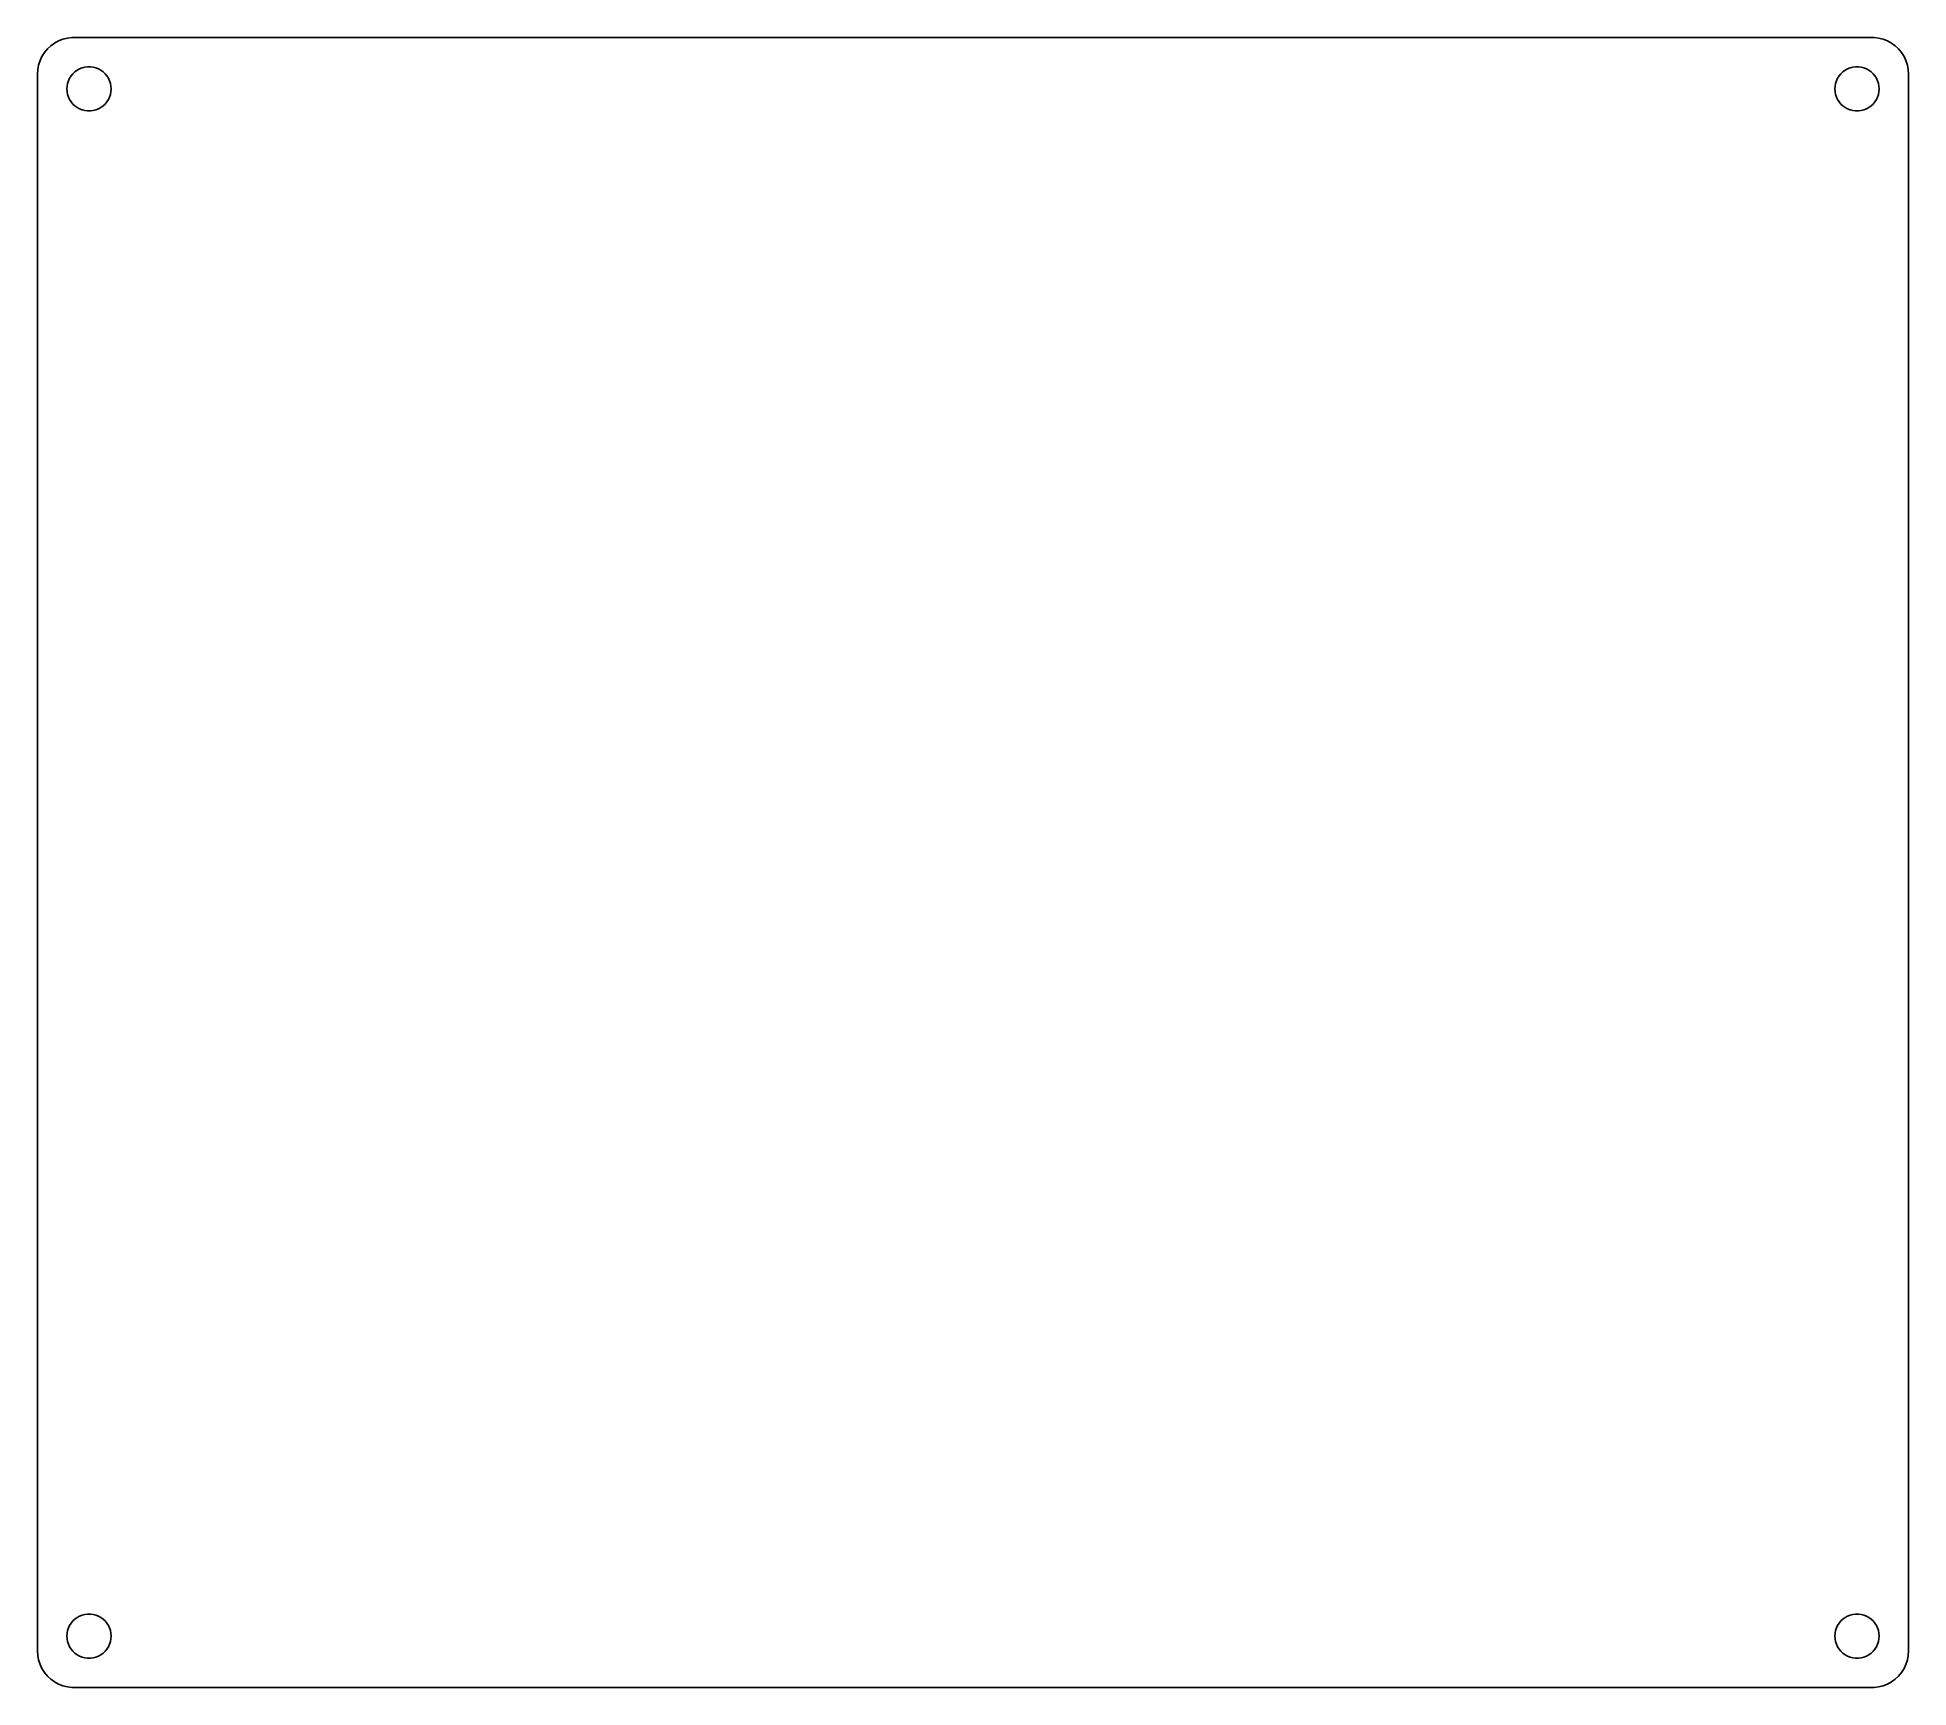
# Model space of a CAD drawing. Header units: metres. Extents: x -127 to 127, y -112 to 112.
import ezdxf

# ---------------------------------------------------------------- set-up
doc = ezdxf.new("R2010")
doc.units = ezdxf.units.M

msp = doc.modelspace()

# ---------------------------------------------------------------- linework, layer by layer
for p, q in [((-122.937, 111.911), (-123.545, 111.755)), ((-122.314, 111.99), (-122.937, 111.911)), ((122.314, 111.99), (-122.314, 111.99)), ((122.937, 111.911), (122.314, 111.99)), ((123.545, 111.755), (122.937, 111.911)), ((-126.382, 109.409), (-126.649, 108.841)), ((-126.045, 109.939), (-126.382, 109.409)), ((-125.645, 110.423), (-126.045, 109.939)), ((-125.187, 110.853), (-125.645, 110.423)), ((-124.679, 111.222), (-125.187, 110.853)), ((-124.129, 111.524), (-124.679, 111.222)), ((-123.545, 111.755), (-124.129, 111.524)), ((124.129, 111.524), (123.545, 111.755)), ((124.679, 111.222), (124.129, 111.524)), ((125.187, 110.853), (124.679, 111.222)), ((125.645, 110.423), (125.187, 110.853)), ((126.045, 109.939), (125.645, 110.423)), ((126.382, 109.409), (126.045, 109.939)), ((126.649, 108.841), (126.382, 109.409)), ((-126.961, 107.627), (-127, 107)), ((-127, 107), (-127, -107)), ((-126.843, 108.243), (-126.961, 107.627)), ((-126.649, 108.841), (-126.843, 108.243)), ((-122.629, 106.445), (-122.427, 106.763)), ((-122.427, 106.763), (-122.187, 107.054)), ((-122.187, 107.054), (-121.912, 107.312)), ((-121.912, 107.312), (-121.607, 107.533)), ((-121.607, 107.533), (-121.277, 107.714)), ((-121.277, 107.714), (-120.927, 107.853)), ((-120.927, 107.853), (-120.562, 107.947)), ((-120.562, 107.947), (-120.188, 107.994)), ((-120.188, 107.994), (-119.812, 107.994)), ((-119.812, 107.994), (-119.438, 107.947)), ((-119.438, 107.947), (-119.073, 107.853)), ((-119.073, 107.853), (-118.723, 107.714)), ((-118.723, 107.714), (-118.393, 107.533)), ((-118.393, 107.533), (-118.088, 107.312)), ((-118.088, 107.312), (-117.813, 107.054)), ((-117.813, 107.054), (-117.573, 106.763)), ((-117.573, 106.763), (-117.371, 106.445)), ((117.371, 106.445), (117.573, 106.763)), ((117.573, 106.763), (117.813, 107.054)), ((117.813, 107.054), (118.088, 107.312)), ((118.088, 107.312), (118.393, 107.533)), ((118.393, 107.533), (118.723, 107.714)), ((118.723, 107.714), (119.073, 107.853)), ((119.073, 107.853), (119.438, 107.947)), ((119.438, 107.947), (119.812, 107.994)), ((119.812, 107.994), (120.188, 107.994)), ((120.188, 107.994), (120.562, 107.947)), ((120.562, 107.947), (120.927, 107.853)), ((120.927, 107.853), (121.277, 107.714)), ((121.277, 107.714), (121.607, 107.533)), ((121.607, 107.533), (121.912, 107.312)), ((121.912, 107.312), (122.187, 107.054)), ((122.187, 107.054), (122.427, 106.763)), ((122.427, 106.763), (122.629, 106.445)), ((126.843, 108.243), (126.649, 108.841)), ((126.961, 107.627), (126.843, 108.243)), ((127, 107), (126.961, 107.627)), ((127, -107), (127, 107)), ((-123, 105), (-122.976, 105.376)), ((-122.976, 104.624), (-123, 105)), ((-122.976, 105.376), (-122.906, 105.746)), ((-122.906, 104.254), (-122.976, 104.624)), ((-122.906, 105.746), (-122.789, 106.104)), ((-122.789, 103.896), (-122.906, 104.254)), ((-122.789, 106.104), (-122.629, 106.445)), ((-117.371, 106.445), (-117.211, 106.104)), ((-117.211, 106.104), (-117.094, 105.746)), ((-117.094, 104.254), (-117.211, 103.896)), ((-117.094, 105.746), (-117.024, 105.376)), ((-117.024, 104.624), (-117.094, 104.254)), ((-117.024, 105.376), (-117, 105)), ((-117, 105), (-117.024, 104.624)), ((117, 105), (117.024, 105.376)), ((117.024, 104.624), (117, 105)), ((117.024, 105.376), (117.094, 105.746)), ((117.094, 104.254), (117.024, 104.624)), ((117.094, 105.746), (117.211, 106.104)), ((117.211, 103.896), (117.094, 104.254)), ((117.211, 106.104), (117.371, 106.445)), ((122.629, 106.445), (122.789, 106.104)), ((122.789, 106.104), (122.906, 105.746)), ((122.906, 104.254), (122.789, 103.896)), ((122.906, 105.746), (122.976, 105.376)), ((122.976, 104.624), (122.906, 104.254)), ((122.976, 105.376), (123, 105)), ((123, 105), (122.976, 104.624)), ((-122.629, 103.555), (-122.789, 103.896)), ((-122.427, 103.237), (-122.629, 103.555)), ((-122.187, 102.946), (-122.427, 103.237)), ((-121.912, 102.688), (-122.187, 102.946)), ((-121.607, 102.467), (-121.912, 102.688)), ((-121.277, 102.286), (-121.607, 102.467)), ((-120.927, 102.147), (-121.277, 102.286)), ((-120.562, 102.053), (-120.927, 102.147)), ((-120.188, 102.006), (-120.562, 102.053)), ((-119.812, 102.006), (-120.188, 102.006)), ((-119.438, 102.053), (-119.812, 102.006)), ((-119.073, 102.147), (-119.438, 102.053)), ((-118.723, 102.286), (-119.073, 102.147)), ((-118.393, 102.467), (-118.723, 102.286)), ((-118.088, 102.688), (-118.393, 102.467)), ((-117.813, 102.946), (-118.088, 102.688)), ((-117.573, 103.237), (-117.813, 102.946)), ((-117.371, 103.555), (-117.573, 103.237)), ((-117.211, 103.896), (-117.371, 103.555)), ((117.371, 103.555), (117.211, 103.896)), ((117.573, 103.237), (117.371, 103.555)), ((117.813, 102.946), (117.573, 103.237)), ((118.088, 102.688), (117.813, 102.946)), ((118.393, 102.467), (118.088, 102.688)), ((118.723, 102.286), (118.393, 102.467)), ((119.073, 102.147), (118.723, 102.286)), ((119.438, 102.053), (119.073, 102.147)), ((119.812, 102.006), (119.438, 102.053)), ((120.188, 102.006), (119.812, 102.006)), ((120.562, 102.053), (120.188, 102.006)), ((120.927, 102.147), (120.562, 102.053)), ((121.277, 102.286), (120.927, 102.147)), ((121.607, 102.467), (121.277, 102.286)), ((121.912, 102.688), (121.607, 102.467)), ((122.187, 102.946), (121.912, 102.688)), ((122.427, 103.237), (122.187, 102.946)), ((122.629, 103.555), (122.427, 103.237)), ((122.789, 103.896), (122.629, 103.555)), ((-122.906, -104.254), (-122.789, -103.896)), ((-122.789, -103.896), (-122.629, -103.555)), ((-122.629, -103.555), (-122.427, -103.237)), ((-122.427, -103.237), (-122.187, -102.946)), ((-122.187, -102.946), (-121.912, -102.688)), ((-121.912, -102.688), (-121.607, -102.467)), ((-121.607, -102.467), (-121.277, -102.286)), ((-121.277, -102.286), (-120.927, -102.147)), ((-120.927, -102.147), (-120.562, -102.053)), ((-120.562, -102.053), (-120.188, -102.006)), ((-120.188, -102.006), (-119.812, -102.006)), ((-119.812, -102.006), (-119.438, -102.053)), ((-119.438, -102.053), (-119.073, -102.147)), ((-119.073, -102.147), (-118.723, -102.286)), ((-118.723, -102.286), (-118.393, -102.467)), ((-118.393, -102.467), (-118.088, -102.688)), ((-118.088, -102.688), (-117.813, -102.946)), ((-117.813, -102.946), (-117.573, -103.237)), ((-117.573, -103.237), (-117.371, -103.555)), ((-117.371, -103.555), (-117.211, -103.896)), ((-117.211, -103.896), (-117.094, -104.254)), ((117.094, -104.254), (117.211, -103.896)), ((117.211, -103.896), (117.371, -103.555)), ((117.371, -103.555), (117.573, -103.237)), ((117.573, -103.237), (117.813, -102.946)), ((117.813, -102.946), (118.088, -102.688)), ((118.088, -102.688), (118.393, -102.467)), ((118.393, -102.467), (118.723, -102.286)), ((118.723, -102.286), (119.073, -102.147)), ((119.073, -102.147), (119.438, -102.053)), ((119.438, -102.053), (119.812, -102.006)), ((119.812, -102.006), (120.188, -102.006)), ((120.188, -102.006), (120.562, -102.053)), ((120.562, -102.053), (120.927, -102.147)), ((120.927, -102.147), (121.277, -102.286)), ((121.277, -102.286), (121.607, -102.467)), ((121.607, -102.467), (121.912, -102.688)), ((121.912, -102.688), (122.187, -102.946)), ((122.187, -102.946), (122.427, -103.237)), ((122.427, -103.237), (122.629, -103.555)), ((122.629, -103.555), (122.789, -103.896)), ((122.789, -103.896), (122.906, -104.254)), ((-123, -105), (-122.976, -104.624)), ((-122.976, -105.376), (-123, -105)), ((-122.976, -104.624), (-122.906, -104.254)), ((-122.906, -105.746), (-122.976, -105.376)), ((-122.789, -106.104), (-122.906, -105.746)), ((-122.629, -106.445), (-122.789, -106.104)), ((-122.427, -106.763), (-122.629, -106.445)), ((-117.371, -106.445), (-117.573, -106.763)), ((-117.211, -106.104), (-117.371, -106.445)), ((-117.094, -105.746), (-117.211, -106.104)), ((-117.094, -104.254), (-117.024, -104.624)), ((-117.024, -105.376), (-117.094, -105.746)), ((-117.024, -104.624), (-117, -105)), ((-117, -105), (-117.024, -105.376)), ((117, -105), (117.024, -104.624)), ((117.024, -105.376), (117, -105)), ((117.024, -104.624), (117.094, -104.254)), ((117.094, -105.746), (117.024, -105.376)), ((117.211, -106.104), (117.094, -105.746)), ((117.371, -106.445), (117.211, -106.104)), ((117.573, -106.763), (117.371, -106.445)), ((122.629, -106.445), (122.427, -106.763)), ((122.789, -106.104), (122.629, -106.445)), ((122.906, -105.746), (122.789, -106.104)), ((122.906, -104.254), (122.976, -104.624)), ((122.976, -105.376), (122.906, -105.746)), ((122.976, -104.624), (123, -105)), ((123, -105), (122.976, -105.376)), ((-127, -107), (-126.961, -107.627)), ((-126.961, -107.627), (-126.843, -108.243)), ((-126.843, -108.243), (-126.649, -108.841)), ((-126.649, -108.841), (-126.382, -109.409)), ((-122.187, -107.054), (-122.427, -106.763)), ((-121.912, -107.312), (-122.187, -107.054)), ((-121.607, -107.533), (-121.912, -107.312)), ((-121.277, -107.714), (-121.607, -107.533)), ((-120.927, -107.853), (-121.277, -107.714)), ((-120.562, -107.947), (-120.927, -107.853)), ((-120.188, -107.994), (-120.562, -107.947)), ((-119.812, -107.994), (-120.188, -107.994)), ((-119.438, -107.947), (-119.812, -107.994)), ((-119.073, -107.853), (-119.438, -107.947)), ((-118.723, -107.714), (-119.073, -107.853)), ((-118.393, -107.533), (-118.723, -107.714)), ((-118.088, -107.312), (-118.393, -107.533)), ((-117.813, -107.054), (-118.088, -107.312)), ((-117.573, -106.763), (-117.813, -107.054)), ((117.813, -107.054), (117.573, -106.763)), ((118.088, -107.312), (117.813, -107.054)), ((118.393, -107.533), (118.088, -107.312)), ((118.723, -107.714), (118.393, -107.533)), ((119.073, -107.853), (118.723, -107.714)), ((119.438, -107.947), (119.073, -107.853)), ((119.812, -107.994), (119.438, -107.947)), ((120.188, -107.994), (119.812, -107.994)), ((120.562, -107.947), (120.188, -107.994)), ((120.927, -107.853), (120.562, -107.947)), ((121.277, -107.714), (120.927, -107.853)), ((121.607, -107.533), (121.277, -107.714)), ((121.912, -107.312), (121.607, -107.533)), ((122.187, -107.054), (121.912, -107.312)), ((122.427, -106.763), (122.187, -107.054)), ((126.382, -109.409), (126.649, -108.841)), ((126.649, -108.841), (126.843, -108.243)), ((126.843, -108.243), (126.961, -107.627)), ((126.961, -107.627), (127, -107)), ((-126.382, -109.409), (-126.045, -109.939)), ((-126.045, -109.939), (-125.645, -110.423)), ((-125.645, -110.423), (-125.187, -110.853)), ((-125.187, -110.853), (-124.679, -111.222)), ((-124.679, -111.222), (-124.129, -111.524)), ((-124.129, -111.524), (-123.545, -111.755)), ((-123.545, -111.755), (-122.937, -111.911)), ((122.937, -111.911), (123.545, -111.755)), ((123.545, -111.755), (124.129, -111.524)), ((124.129, -111.524), (124.679, -111.222)), ((124.679, -111.222), (125.187, -110.853)), ((125.187, -110.853), (125.645, -110.423)), ((125.645, -110.423), (126.045, -109.939)), ((126.045, -109.939), (126.382, -109.409)), ((-122.937, -111.911), (-122.314, -111.99)), ((-122.314, -111.99), (122.314, -111.99)), ((122.314, -111.99), (122.937, -111.911))]:
    msp.add_line(p, q)

doc.saveas('drawing.dxf')
